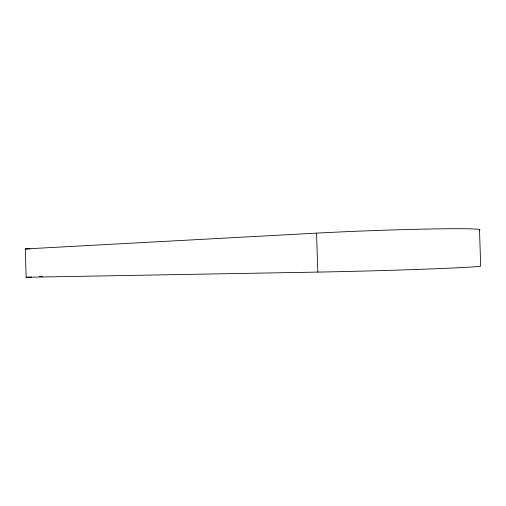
<?xml version="1.0" encoding="UTF-8"?>
<svg xmlns="http://www.w3.org/2000/svg" width="506" height="506" viewBox="0 0 506 506"><rect width="100%" height="100%" fill="white"/><g stroke="black" fill="none" stroke-linecap="round" stroke-linejoin="round"><path stroke-width="0.76" d="M479.492 229.534L480.7 266.048A106.443 1.809 -1.6 0 1 317.825 272.083L26.148 277.282L25.3 248.939L316.579 233.121A106.418 3.036 -2.1 0 1 429.303 229.016A106.418 3.036 -2.1 0 1 479.327 230.091M26.148 277.282L31.644 277.035M39.506 276.681L42.643 276.542M25.3 248.939L30.018 248.895M316.579 233.121L317.825 272.083"/></g></svg>
